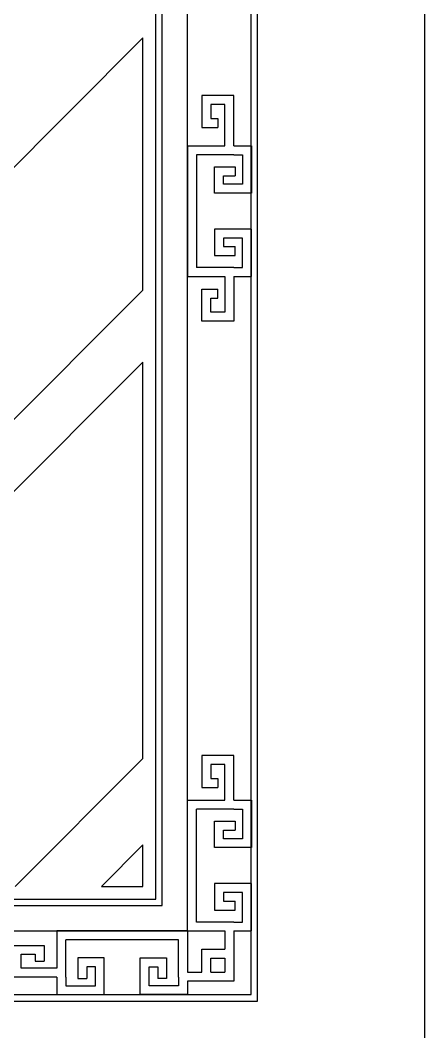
# Model space of a CAD drawing. Header units: millimetres. Extents: x 71641 to 191108, y -23091 to 29972.
# Drawn here: x 86289 to 86543, y -4279 to -3643 of the extents above; entities that cross this region are included whole.
import ezdxf

# ---------------------------------------------------------------- set-up
doc = ezdxf.new("R2010")
doc.units = ezdxf.units.MM
doc.layers.add('3', color=5, linetype='Continuous')
doc.styles.get("Standard").update_dxf_attribs({"font": 'SimSun.ttf', "height": 150})

# ---------------------------------------------------------------- blocks, each defined once
blk = doc.blocks.new('ge')
at = {"layer": '3', "color": 137}
for p, q in [((85193.47, -4471.47), (85193.47, -3479.47)), ((85189.47, -4467.47), (85189.47, -3483.47)), ((85149.47, -4427.47), (85149.47, -3523.47)), ((85129.47, -4407.47), (85129.47, -3543.47)), ((85133.47, -4411.47), (85133.47, -3539.47)), ((84625.47, -4362.64), (85121.47, -3866.64)), ((85121.47, -4025.03), (85121.47, -3866.64)), ((85178.54, -3902.91), (85158.5, -3902.91)), ((85158.5, -3902.91), (85158.5, -3922.93)), ((85178.54, -3934.44), (85178.54, -3902.91)), ((85172.92, -3908.53), (85164.11, -3908.53)), ((85164.11, -3908.53), (85164.11, -3917.31)), ((85172.92, -3934.44), (85172.92, -3908.53)), ((85164.11, -3917.31), (85168.52, -3917.31)), ((85168.52, -3917.31), (85168.52, -3922.93)), ((85158.5, -3922.93), (85168.52, -3922.93)), ((85149.47, -3934.44), (85149.47, -4016.49)), ((85149.47, -3934.44), (85172.92, -3934.44)), ((85172.92, -3934.44), (85172.92, -3934.44)), ((85178.54, -3934.44), (85189.62, -3934.44)), ((85189.62, -3934.44), (85189.62, -3964.19)), ((85178.54, -3940.06), (85155.08, -3940.06)), ((85155.08, -3940.06), (85155.08, -4010.88)), ((85178.54, -3940.06), (85184, -3940.06)), ((85184, -3940.06), (85184, -3958.57)), ((85166.42, -3964.19), (85166.42, -3947.6)), ((85166.42, -3947.6), (85179.34, -3947.6)), ((85179.34, -3947.6), (85179.34, -3953.22)), ((85172.04, -3958.57), (85172.04, -3953.22)), ((85172.04, -3953.22), (85179.34, -3953.22)), ((85184, -3958.57), (85172.04, -3958.57)), ((85189.62, -3964.19), (85166.42, -3964.19)), ((85189.62, -3986.75), (85166.42, -3986.75)), ((85166.42, -3986.75), (85166.42, -4003.33)), ((85189.62, -4016.49), (85189.62, -3986.75)), ((85184, -3992.36), (85172.04, -3992.36)), ((85172.04, -3992.36), (85172.04, -3997.72)), ((85184, -4010.88), (85184, -3992.36)), ((85172.04, -3997.72), (85179.34, -3997.72)), ((85179.34, -4003.33), (85179.34, -3997.72)), ((85166.42, -4003.33), (85179.34, -4003.33)), ((85178.54, -4010.88), (85155.08, -4010.88)), ((85178.54, -4010.88), (85184, -4010.88)), ((85149.47, -4016.49), (85172.92, -4016.49)), ((85172.92, -4016.49), (85172.92, -4016.49)), ((85172.92, -4016.49), (85172.92, -4038.9)), ((85178.54, -4016.49), (85189.62, -4016.49)), ((85178.54, -4016.49), (85178.54, -4044.52)), ((84747.03, -4399.47), (85121.47, -4025.03)), ((85158.5, -4044.52), (85158.5, -4024.5)), ((85158.5, -4024.5), (85168.52, -4024.5)), ((85168.52, -4030.12), (85168.52, -4024.5)), ((85164.11, -4038.9), (85164.11, -4030.12)), ((85164.11, -4030.12), (85168.52, -4030.12)), ((85172.92, -4038.9), (85164.11, -4038.9)), ((85178.54, -4044.52), (85158.5, -4044.52)), ((84792.28, -4399.47), (85121.47, -4070.29)), ((85121.47, -4319.19), (85121.47, -4070.29)), ((85041.19, -4399.47), (85121.47, -4319.19)), ((85178.54, -4317.39), (85158.5, -4317.39)), ((85158.5, -4317.39), (85158.5, -4337.41)), ((85178.54, -4345.42), (85178.54, -4317.39)), ((85172.92, -4323.01), (85164.11, -4323.01)), ((85164.11, -4323.01), (85164.11, -4331.79)), ((85172.92, -4345.42), (85172.92, -4323.01)), ((85164.11, -4331.79), (85168.52, -4331.79)), ((85168.52, -4331.79), (85168.52, -4337.41)), ((85158.5, -4337.41), (85168.52, -4337.41)), ((85149.47, -4427.47), (85149.47, -4345.42)), ((85149.47, -4345.42), (85172.92, -4345.42)), ((85178.54, -4351.03), (85155.08, -4351.03)), ((85155.08, -4421.85), (85155.08, -4351.03)), ((85172.92, -4345.42), (85172.92, -4345.42)), ((85178.54, -4345.42), (85189.62, -4345.42)), ((85178.54, -4351.03), (85184, -4351.03)), ((85184, -4351.03), (85184, -4369.55)), ((85189.62, -4345.42), (85189.62, -4375.16)), ((85166.42, -4375.16), (85166.42, -4358.58)), ((85166.42, -4358.58), (85179.34, -4358.58)), ((85179.34, -4358.58), (85179.34, -4364.19)), ((85172.04, -4369.55), (85172.04, -4364.19)), ((85172.04, -4364.19), (85179.34, -4364.19)), ((85184, -4369.55), (85172.04, -4369.55)), ((85095.49, -4399.47), (85121.47, -4373.49)), ((85121.47, -4399.47), (85121.47, -4373.49)), ((85189.62, -4375.16), (85166.42, -4375.16)), ((85095.49, -4399.47), (85121.47, -4399.47)), ((85189.62, -4397.72), (85166.42, -4397.72)), ((85166.42, -4397.72), (85166.42, -4414.31)), ((85189.62, -4427.47), (85189.62, -4397.72)), ((84617.47, -4407.47), (85129.47, -4407.47)), ((85184, -4403.34), (85172.04, -4403.34)), ((85172.04, -4403.34), (85172.04, -4408.69)), ((85184, -4421.85), (85184, -4403.34)), ((84613.47, -4411.47), (85133.47, -4411.47)), ((85166.42, -4414.31), (85179.34, -4414.31)), ((85172.04, -4408.69), (85179.34, -4408.69)), ((85179.34, -4414.31), (85179.34, -4408.69)), ((85178.54, -4421.85), (85155.08, -4421.85)), ((85178.54, -4421.85), (85184, -4421.85)), ((84597.47, -4427.47), (85149.47, -4427.47)), ((85149.47, -4427.47), (85067.42, -4427.47)), ((85067.42, -4427.47), (85067.42, -4450.92)), ((85073.03, -4456.54), (85073.03, -4433.08)), ((85143.85, -4433.08), (85073.03, -4433.08)), ((85143.85, -4456.54), (85143.85, -4433.08)), ((85149.47, -4427.47), (85172.92, -4427.47)), ((85149.47, -4427.47), (85149.47, -4453.38)), ((85172.92, -4427.47), (85172.92, -4438.98)), ((85172.92, -4427.47), (85172.92, -4427.47)), ((85178.54, -4427.47), (85178.54, -4459)), ((85178.54, -4427.47), (85189.62, -4427.47)), ((85039.39, -4436.5), (85059.41, -4436.5)), ((85059.41, -4436.5), (85059.41, -4446.52)), ((85158.5, -4438.98), (85172.92, -4438.98)), ((85158.5, -4453.38), (85158.5, -4438.98)), ((85045.01, -4450.92), (85045.01, -4442.11)), ((85045.01, -4442.11), (85053.79, -4442.11)), ((85053.79, -4442.11), (85053.79, -4446.52)), ((85097.16, -4444.42), (85080.58, -4444.42)), ((85080.58, -4444.42), (85080.58, -4457.34)), ((85097.16, -4467.47), (85097.16, -4444.42)), ((85119.72, -4467.47), (85119.72, -4444.42)), ((85119.72, -4444.42), (85136.3, -4444.42)), ((85136.3, -4444.42), (85136.3, -4457.34)), ((85164.11, -4444.6), (85172.92, -4444.6)), ((85164.11, -4453.38), (85164.11, -4444.6)), ((85172.92, -4444.6), (85172.92, -4453.38)), ((85067.42, -4450.92), (85045.01, -4450.92)), ((85053.79, -4446.52), (85059.41, -4446.52)), ((85067.42, -4450.92), (85067.42, -4450.92)), ((85091.54, -4450.04), (85086.19, -4450.04)), ((85086.19, -4450.04), (85086.19, -4457.34)), ((85091.54, -4462), (85091.54, -4450.04)), ((85125.34, -4462), (85125.34, -4450.04)), ((85125.34, -4450.04), (85130.69, -4450.04)), ((85130.69, -4450.04), (85130.69, -4457.34)), ((85067.42, -4456.54), (85039.39, -4456.54)), ((85067.42, -4456.54), (85067.42, -4467.47)), ((85073.03, -4456.54), (85073.03, -4462)), ((85080.58, -4457.34), (85086.19, -4457.34)), ((85136.3, -4457.34), (85130.69, -4457.34)), ((85143.85, -4456.54), (85143.85, -4462)), ((85149.47, -4453.38), (85158.5, -4453.38)), ((85178.54, -4459), (85149.47, -4459)), ((85149.47, -4459), (85149.47, -4467.47)), ((85164.11, -4453.38), (85172.92, -4453.38)), ((85073.03, -4462), (85091.54, -4462)), ((85143.85, -4462), (85125.34, -4462)), ((84553.47, -4471.47), (85193.47, -4471.47)), ((84557.47, -4467.47), (85189.47, -4467.47)), ((85067.42, -4467.47), (85097.16, -4467.47)), ((85149.47, -4467.47), (85119.72, -4467.47))]:
    blk.add_line(p, q, dxfattribs=at)
at = {"flags": 9}
for tag in ['YSIZE', 'XSIZE']:
    blk.add_attdef(tag, (85291.87, -4495.04), '', height=0.4, dxfattribs=at)

msp = doc.modelspace()

# ---------------------------------------------------------------- linework, layer by layer
msp.add_line((86542.65, -5102.81), (86542.65, -2552.81))

# ---------------------------------------------------------------- block references
msp.add_blockref('ge', (1244.18, 212.25))

doc.saveas('drawing.dxf')
